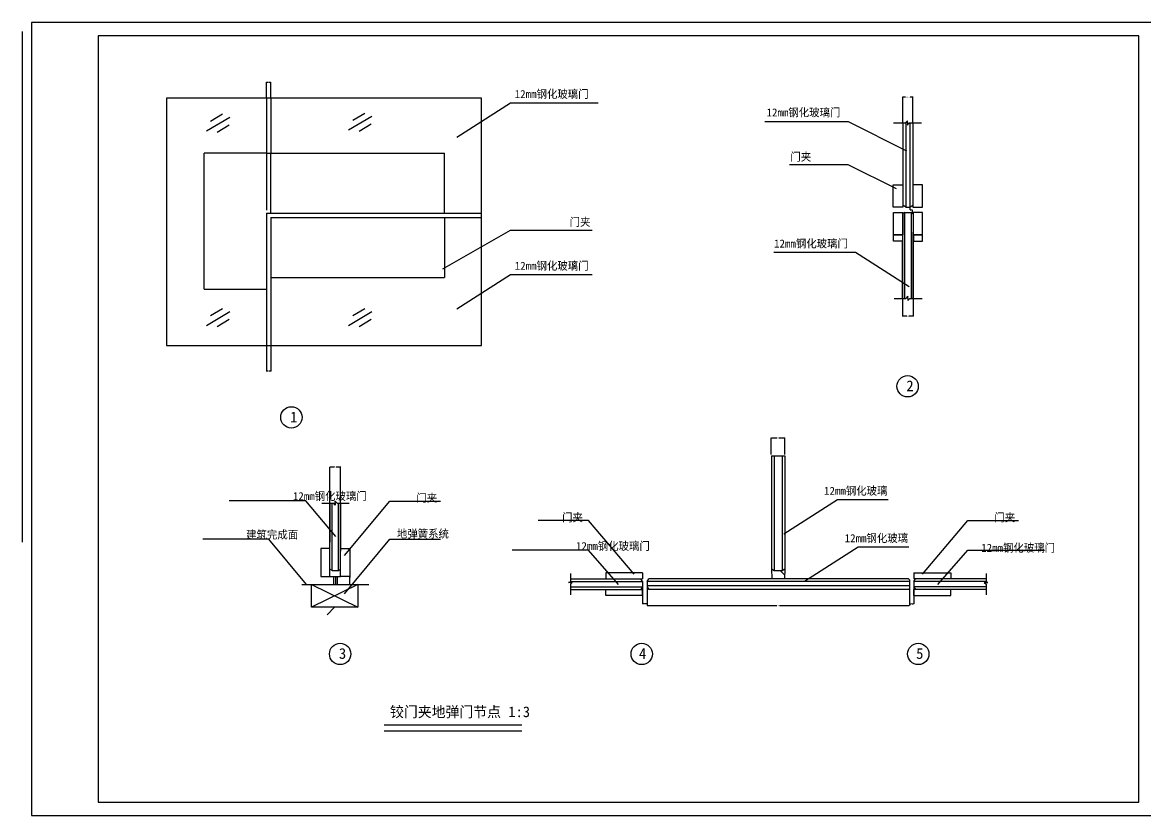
# Model space of a CAD drawing. Header units: metres. Extents: x 1403 to 3564, y 83 to 1684.
# Drawn here: x 1403 to 2666, y 793 to 1684 of the extents above; entities that cross this region are included whole.
import ezdxf

# ---------------------------------------------------------------- set-up
doc = ezdxf.new("R2010")
doc.units = ezdxf.units.M
for name, color, linetype in [('DIM', 6, 'Continuous'), ('填充', 2, 'Continuous'), ('文字', 7, 'Continuous'), ('标注', 3, 'Continuous')]:
    doc.layers.add(name, color=color, linetype=linetype)
doc.dimstyles.get("Standard").update_dxf_attribs({"dimtxt": 2.5, "dimasz": 2.5, "dimexe": 1.25, "dimexo": 0.625, "dimtad": 1, "dimcen": 2.5, "dimazin": 3, "dimtfac": 1, "dimtmove": 0, "dimatfit": 3})

# ---------------------------------------------------------------- blocks, each defined once
blk = doc.blocks.new('_CLOSEDFILLED')
at = {"color": 0, "linetype": 'BYBLOCK'}
blk.add_solid([(-1, 0.2), (0, 0), (-1, -0.2)], dxfattribs=at)
blk = doc.blocks.new('*D1')
for p, q in [((2392.28, 1373.51), (2392.28, 1353.66)), ((2404.31, 1373.51), (2404.31, 1353.66)), ((2397.295, 1353.66), (2392.03, 1353.66)), ((2404.56, 1353.66), (2399.295, 1353.66))]:
    blk.add_line(p, q)
at = {"layer": 'Defpoints'}
for p in [(2392.28, 1373.51), (2404.31, 1373.51), (2404.31, 1353.66)]:
    blk.add_point(p, dxfattribs=at)
at = {"layer": 'DIM', "xscale": 0.25, "yscale": 0.25}
blk.add_blockref('_CLOSEDFILLED', (2392.28, 1353.66), dxfattribs=at)
at = {"layer": 'DIM', "xscale": 0.25, "yscale": 0.25, "rotation": 180}
blk.add_blockref('_CLOSEDFILLED', (2404.31, 1353.66), dxfattribs=at)
at = {"layer": 'DIM', "insert": (2398.295, 1353.66), "char_height": 1, "attachment_point": 5}
blk.add_mtext('12', dxfattribs=at)
blk = doc.blocks.new('*D2')
for p, q in [((2400.54, 1475.96), (2400.54, 1473.05)), ((2400.79, 1473.05), (2401.54, 1473.05)), ((2402.54, 1473.05), (2403.29, 1473.05)), ((2403.54, 1470.15), (2403.54, 1473.05))]:
    blk.add_line(p, q)
at = {"layer": 'Defpoints'}
for p in [(2400.54, 1475.96), (2400.54, 1473.05), (2403.54, 1470.15)]:
    blk.add_point(p, dxfattribs=at)
at = {"layer": 'DIM', "xscale": 0.25, "yscale": 0.25, "rotation": 180}
blk.add_blockref('_CLOSEDFILLED', (2400.54, 1473.05), dxfattribs=at)
at = {"layer": 'DIM', "xscale": 0.25, "yscale": 0.25}
blk.add_blockref('_CLOSEDFILLED', (2403.54, 1473.05), dxfattribs=at)
at = {"layer": 'DIM', "insert": (2402.04, 1473.05), "char_height": 1, "attachment_point": 5}
blk.add_mtext('5', dxfattribs=at)
blk = doc.blocks.new('*D3')
for p, q in [((1677.31, 1320.64), (1677.31, 1291.93)), ((1682.31, 1320.64), (1682.31, 1291.93)), ((1679.31, 1291.93), (1677.06, 1291.93)), ((1682.56, 1291.93), (1680.31, 1291.93))]:
    blk.add_line(p, q)
at = {"layer": 'Defpoints'}
for p in [(1677.31, 1320.64), (1682.31, 1320.64), (1682.31, 1291.93)]:
    blk.add_point(p, dxfattribs=at)
at = {"layer": 'DIM', "xscale": 0.25, "yscale": 0.25}
blk.add_blockref('_CLOSEDFILLED', (1677.31, 1291.93), dxfattribs=at)
at = {"layer": 'DIM', "xscale": 0.25, "yscale": 0.25, "rotation": 180}
blk.add_blockref('_CLOSEDFILLED', (1682.31, 1291.93), dxfattribs=at)
at = {"layer": 'DIM', "insert": (1679.81, 1291.93), "char_height": 1, "attachment_point": 5}
blk.add_mtext('5', dxfattribs=at)
blk = doc.blocks.new('*D4')
for p, q in [((1677.31, 1598.47), (1677.31, 1616.52)), ((1677.56, 1616.52), (1679.31, 1616.52)), ((1680.31, 1616.52), (1682.06, 1616.52)), ((1682.31, 1598.47), (1682.31, 1616.52))]:
    blk.add_line(p, q)
at = {"layer": 'Defpoints'}
for p in [(1677.31, 1616.52), (1677.31, 1598.47), (1682.31, 1598.47)]:
    blk.add_point(p, dxfattribs=at)
at = {"layer": 'DIM', "xscale": 0.25, "yscale": 0.25, "rotation": 180}
blk.add_blockref('_CLOSEDFILLED', (1677.31, 1616.52), dxfattribs=at)
at = {"layer": 'DIM', "xscale": 0.25, "yscale": 0.25}
blk.add_blockref('_CLOSEDFILLED', (1682.31, 1616.52), dxfattribs=at)
at = {"layer": 'DIM', "insert": (1679.81, 1616.52), "char_height": 1, "attachment_point": 5}
blk.add_mtext('5', dxfattribs=at)
blk = doc.blocks.new('*D5')
for p, q in [((1753.66, 1183.9), (1748.49, 1183.9)), ((1748.74, 1143.46), (1748.74, 1183.9)), ((1760.83, 1183.9), (1755.66, 1183.9)), ((1760.58, 1143.46), (1760.58, 1183.9))]:
    blk.add_line(p, q)
at = {"layer": 'Defpoints'}
for p in [(1760.58, 1183.9), (1748.74, 1143.46), (1760.58, 1143.46)]:
    blk.add_point(p, dxfattribs=at)
at = {"layer": 'DIM', "xscale": 0.25, "yscale": 0.25}
blk.add_blockref('_CLOSEDFILLED', (1748.74, 1183.9), dxfattribs=at)
at = {"layer": 'DIM', "xscale": 0.25, "yscale": 0.25, "rotation": 180}
blk.add_blockref('_CLOSEDFILLED', (1760.58, 1183.9), dxfattribs=at)
at = {"layer": 'DIM', "insert": (1754.66, 1183.9), "char_height": 1, "attachment_point": 5}
blk.add_mtext('12', dxfattribs=at)
blk = doc.blocks.new('*D6')
for p, q in [((1770.9, 1061.12), (1770.9, 1059.94)), ((1770.65, 1059.94), (1770.4, 1059.94)), ((1770.9, 1052.04), (1770.9, 1059.94)), ((1770.9, 1059.94), (1770.9, 1059.94)), ((1771.15, 1059.94), (1771.4, 1059.94))]:
    blk.add_line(p, q)
at = {"layer": 'Defpoints'}
for p in [(1770.9, 1061.12), (1770.9, 1059.94), (1770.9, 1052.04)]:
    blk.add_point(p, dxfattribs=at)
at = {"layer": 'DIM', "xscale": 0.25, "yscale": 0.25}
blk.add_blockref('_CLOSEDFILLED', (1770.9, 1059.94), dxfattribs=at)
at = {"layer": 'DIM', "xscale": 0.25, "yscale": 0.25, "rotation": 180}
blk.add_blockref('_CLOSEDFILLED', (1770.9, 1059.94), dxfattribs=at)
at = {"layer": 'DIM', "insert": (1770.9, 1061.065), "char_height": 1, "attachment_point": 5}
blk.add_mtext('10', dxfattribs=at)
blk = doc.blocks.new('*D7')
for p, q in [((1918.72, 1478.15), (1918.47, 1478.15)), ((1918.97, 1469.35), (1918.97, 1478.15)), ((1918.97, 1464.35), (1918.97, 1478.15)), ((1918.97, 1478.15), (1918.97, 1478.15)), ((1919.22, 1478.15), (1919.47, 1478.15))]:
    blk.add_line(p, q)
at = {"layer": 'Defpoints'}
for p in [(1918.97, 1478.15), (1918.97, 1469.35), (1918.97, 1464.35)]:
    blk.add_point(p, dxfattribs=at)
at = {"layer": 'DIM', "xscale": 0.25, "yscale": 0.25}
blk.add_blockref('_CLOSEDFILLED', (1918.97, 1478.15), dxfattribs=at)
at = {"layer": 'DIM', "xscale": 0.25, "yscale": 0.25, "rotation": 180}
blk.add_blockref('_CLOSEDFILLED', (1918.97, 1478.15), dxfattribs=at)
at = {"layer": 'DIM', "insert": (1918.97, 1479.275), "char_height": 1, "attachment_point": 5}
blk.add_mtext('5', dxfattribs=at)
blk = doc.blocks.new('*D8')
for p, q in [((2395.83, 1599.61), (2392.32, 1599.61)), ((2392.57, 1570.62), (2392.57, 1599.61)), ((2404.34, 1599.61), (2400.83, 1599.61)), ((2404.09, 1570.62), (2404.09, 1599.61))]:
    blk.add_line(p, q)
at = {"layer": 'Defpoints'}
for p in [(2404.09, 1599.61), (2392.57, 1570.62), (2404.09, 1570.62)]:
    blk.add_point(p, dxfattribs=at)
at = {"layer": 'DIM', "xscale": 0.25, "yscale": 0.25}
blk.add_blockref('_CLOSEDFILLED', (2392.57, 1599.61), dxfattribs=at)
at = {"layer": 'DIM', "xscale": 0.25, "yscale": 0.25, "rotation": 180}
blk.add_blockref('_CLOSEDFILLED', (2404.09, 1599.61), dxfattribs=at)
at = {"layer": 'DIM', "insert": (2398.33, 1599.61), "char_height": 1, "attachment_point": 5}
blk.add_mtext('11,52', dxfattribs=at)
blk = doc.blocks.new('*D9')
for p, q in [((2100.15, 1049.52), (2100.15, 1030.35)), ((2105.14, 1051.28), (2105.14, 1030.35)), ((2102.145, 1030.35), (2099.9, 1030.35)), ((2105.39, 1030.35), (2103.145, 1030.35))]:
    blk.add_line(p, q)
at = {"layer": 'Defpoints'}
for p in [(2100.15, 1049.52), (2105.14, 1051.28), (2105.14, 1030.35)]:
    blk.add_point(p, dxfattribs=at)
at = {"layer": 'DIM', "xscale": 0.25, "yscale": 0.25}
blk.add_blockref('_CLOSEDFILLED', (2100.15, 1030.35), dxfattribs=at)
at = {"layer": 'DIM', "xscale": 0.25, "yscale": 0.25, "rotation": 180}
blk.add_blockref('_CLOSEDFILLED', (2105.14, 1030.35), dxfattribs=at)
at = {"layer": 'DIM', "insert": (2102.645, 1030.35), "char_height": 1, "attachment_point": 5}
blk.add_mtext('5', dxfattribs=at)
blk = doc.blocks.new('*D10')
for p, q in [((2244.67, 1198.28), (2244.67, 1216.73)), ((2244.92, 1216.73), (2251.415, 1216.73)), ((2253.415, 1216.73), (2259.91, 1216.73)), ((2260.16, 1198.28), (2260.16, 1216.73))]:
    blk.add_line(p, q)
at = {"layer": 'Defpoints'}
for p in [(2244.67, 1216.73), (2244.67, 1198.28), (2260.16, 1198.28)]:
    blk.add_point(p, dxfattribs=at)
at = {"layer": 'DIM', "xscale": 0.25, "yscale": 0.25, "rotation": 180}
blk.add_blockref('_CLOSEDFILLED', (2244.67, 1216.73), dxfattribs=at)
at = {"layer": 'DIM', "xscale": 0.25, "yscale": 0.25}
blk.add_blockref('_CLOSEDFILLED', (2260.16, 1216.73), dxfattribs=at)
at = {"layer": 'DIM', "insert": (2252.415, 1216.73), "char_height": 1, "attachment_point": 5}
blk.add_mtext('12', dxfattribs=at)
blk = doc.blocks.new('*D11')
for p, q in [((2400.14, 1051.28), (2400.14, 1030.35)), ((2405.13, 1049.52), (2405.13, 1030.35)), ((2400.39, 1030.35), (2402.135, 1030.35)), ((2403.135, 1030.35), (2404.88, 1030.35))]:
    blk.add_line(p, q)
at = {"layer": 'Defpoints'}
for p in [(2400.14, 1051.28), (2405.13, 1049.52), (2400.14, 1030.35)]:
    blk.add_point(p, dxfattribs=at)
at = {"layer": 'DIM', "xscale": 0.25, "yscale": 0.25, "rotation": 180}
blk.add_blockref('_CLOSEDFILLED', (2400.14, 1030.35), dxfattribs=at)
at = {"layer": 'DIM', "xscale": 0.25, "yscale": 0.25}
blk.add_blockref('_CLOSEDFILLED', (2405.13, 1030.35), dxfattribs=at)
at = {"layer": 'DIM', "insert": (2402.635, 1030.35), "char_height": 1, "attachment_point": 5}
blk.add_mtext('5', dxfattribs=at)
blk = doc.blocks.new('*D12')
for p, q in [((2105.14, 1049.52), (2105.14, 1028.47)), ((2400.14, 1047.47), (2400.14, 1028.47)), ((2105.39, 1028.47), (2251.14, 1028.47)), ((2254.14, 1028.47), (2399.89, 1028.47))]:
    blk.add_line(p, q)
at = {"layer": 'Defpoints'}
for p in [(2105.14, 1049.52), (2400.14, 1047.47), (2105.14, 1028.47)]:
    blk.add_point(p, dxfattribs=at)
at = {"layer": 'DIM', "xscale": 0.25, "yscale": 0.25, "rotation": 180}
blk.add_blockref('_CLOSEDFILLED', (2105.14, 1028.47), dxfattribs=at)
at = {"layer": 'DIM', "xscale": 0.25, "yscale": 0.25}
blk.add_blockref('_CLOSEDFILLED', (2400.14, 1028.47), dxfattribs=at)
at = {"layer": 'DIM', "insert": (2252.64, 1028.47), "char_height": 1, "attachment_point": 5}
blk.add_mtext('295', dxfattribs=at)

msp = doc.modelspace()

# ---------------------------------------------------------------- hatches: boundary and pattern name
h = msp.add_hatch()
h.set_pattern_fill('ANSI31', scale=18)
h.paths.add_polyline_path([(1792.27, 1052.04), (1780.07, 1052.04), (1780.07, 1043.77), (1790.7, 1043.77), (1792.27, 1043.77)])
h.paths.add_polyline_path([(1792.27, 1043.77), (1781.79, 1043.77), (1780.07, 1043.77), (1780.07, 1026.51), (1727.8, 1026.51), (1727.8, 1043.77), (1717.17, 1043.77), (1717.17, 1018.03), (1792.27, 1018.03)])
h = msp.add_hatch()
h.set_pattern_fill('ANSI31', scale=18)
h.paths.add_polyline_path([(1727.8, 1052.04), (1717.17, 1052.04), (1717.17, 1043.77), (1727.8, 1043.77)])
h.paths.add_polyline_path([(1727.8, 1043.77), (1717.17, 1043.77), (1717.17, 1018.03), (1753.93, 1018.03), (1753.93, 1026.51), (1727.8, 1026.51)])
at = {"layer": '填充'}
h = msp.add_hatch(dxfattribs=at)
h.set_pattern_fill('ANSI37', scale=20)
h.paths.add_polyline_path([(2260.16, 1069.71), (2257.11, 1067.8), (2248.17, 1067.8), (2245.13, 1069.71), (2245.34, 1058.5), (2259.63, 1058.5)])

# ---------------------------------------------------------------- linework, layer by layer
for p, q in [((1403.05, 1099.55), (1403.05, 1673.55)), ((1677.31, 1598.47), (1677.31, 1536.85)), ((1682.31, 1598.47), (1682.31, 1536.85)), ((1891.49, 1554.65), (1951.81, 1593.24)), ((1951.81, 1593.24), (2050.16, 1593.24)), ((2331.73, 1571.99), (2237.69, 1571.99)), ((2397.27, 1538.85), (2331.73, 1571.99)), ((2382.34, 1570.62), (2395.73, 1570.62)), ((2392.57, 1570.62), (2392.57, 1478.18)), ((2397.86, 1573), (2395.73, 1570.62)), ((2396.12, 1570.62), (2396.12, 1475.96)), ((2397.86, 1570.62), (2397.86, 1573)), ((2397.86, 1570.62), (2397.86, 1568.24)), ((2397.86, 1568.24), (2399.98, 1570.62)), ((2399.98, 1570.62), (2413.87, 1570.62)), ((2400.54, 1570.62), (2400.54, 1475.96)), ((2404.09, 1570.62), (2404.09, 1478.18)), ((1607.31, 1383.95), (1607.31, 1536.85)), ((1677.31, 1536.85), (1607.31, 1536.85)), ((1677.31, 1536.85), (1877.31, 1536.85)), ((1677.31, 1536.85), (1677.31, 1472.85)), ((1682.31, 1469.35), (1682.31, 1536.85)), ((1877.31, 1469.35), (1877.31, 1536.85)), ((2331.11, 1523.45), (2265.25, 1523.45)), ((2385.74, 1496.54), (2331.11, 1523.45)), ((2396.12, 1475.96), (2392.57, 1478.18)), ((2400.54, 1475.96), (2404.09, 1478.18)), ((1677.31, 1469.35), (1918.97, 1469.35)), ((1677.31, 1469.35), (1677.31, 1320.64)), ((2394.74, 1470.15), (2392.28, 1468.47)), ((2392.28, 1468.47), (2392.28, 1373.51)), ((2394.74, 1470.15), (2402.12, 1470.15)), ((2394.74, 1470.15), (2394.74, 1373.51)), ((2396.12, 1475.96), (2400.54, 1475.96)), ((2402.12, 1470.15), (2404.31, 1468.47)), ((2402.12, 1470.15), (2402.12, 1373.51)), ((2404.31, 1468.47), (2404.31, 1373.51)), ((1682.31, 1464.35), (1918.97, 1464.35)), ((1682.31, 1464.35), (1682.31, 1320.64)), ((1877.31, 1464.35), (1877.31, 1396.85)), ((1875.52, 1406.73), (1951.81, 1450.15)), ((1951.81, 1450.15), (2043.46, 1450.15)), ((2404.31, 1437.9), (2404.31, 1447.86)), ((2392.28, 1373.51), (2392.28, 1437.9)), ((2404.31, 1373.51), (2404.31, 1437.9)), ((2339.38, 1425.24), (2247.74, 1425.24)), ((2399.7, 1386.65), (2339.38, 1425.24)), ((1682.31, 1396.85), (1877.31, 1396.85)), ((1891.49, 1361.66), (1951.81, 1400.25)), ((1951.81, 1400.25), (2043.46, 1400.25)), ((1607.31, 1383.95), (1677.31, 1383.95)), ((2382.83, 1373.51), (2396.22, 1373.51)), ((2398.35, 1375.89), (2396.22, 1373.51)), ((2398.35, 1373.51), (2398.35, 1375.89)), ((2398.35, 1373.51), (2398.35, 1371.13)), ((2398.35, 1371.13), (2400.48, 1373.51)), ((2400.48, 1373.51), (2414.37, 1373.51)), ((2245.13, 1196.52), (2245.13, 1069.71)), ((2248.17, 1196.52), (2248.17, 1067.8)), ((2257.11, 1196.52), (2257.11, 1067.8)), ((2260.16, 1196.52), (2260.16, 1069.71)), ((1721.53, 1145.96), (1635.5, 1145.96)), ((1755.2, 1105.99), (1721.53, 1145.96)), ((1739.45, 1143.46), (1752.62, 1143.46)), ((1748.74, 1143.46), (1748.74, 1099.52)), ((1748.74, 1069.45), (1748.74, 1143.46)), ((1751.16, 1067.81), (1751.16, 1143.46)), ((1754.71, 1141.12), (1752.62, 1143.46)), ((1754.71, 1145.8), (1756.81, 1143.46)), ((1754.71, 1143.46), (1754.71, 1145.8)), ((1754.71, 1143.46), (1754.71, 1141.12)), ((1756.81, 1143.46), (1770.47, 1143.46)), ((1758.43, 1067.81), (1758.43, 1143.46)), ((1760.58, 1143.46), (1760.58, 1099.52)), ((1760.58, 1069.45), (1760.58, 1143.46)), ((1765.01, 1084.67), (1815.99, 1145.9)), ((1815.99, 1145.9), (1872.8, 1145.9)), ((2258.97, 1108.87), (2319.29, 1147.46)), ((2319.29, 1147.46), (2376.09, 1147.46)), ((2039.54, 1123.92), (1982.73, 1123.92)), ((2090.52, 1063.89), (2039.54, 1123.92)), ((2414.77, 1063.89), (2465.75, 1123.92)), ((2465.75, 1123.92), (2522.56, 1123.92)), ((1680.03, 1103.03), (1605.74, 1103.03)), ((1722.47, 1052.04), (1680.03, 1103.03)), ((1760.58, 1099.52), (1760.58, 1089.73)), ((1765.01, 1041.79), (1815.99, 1103.03)), ((1815.99, 1103.03), (1872.8, 1103.03)), ((1760.58, 1092.5), (1770.9, 1092.5)), ((1760.58, 1061.12), (1760.58, 1092.5)), ((1770.9, 1092.5), (1770.9, 1061.12)), ((2039.54, 1090.76), (1953.5, 1090.76)), ((2073.2, 1051.99), (2039.54, 1090.76)), ((2282.18, 1055.67), (2342.5, 1094.26)), ((2342.5, 1094.26), (2399.31, 1094.26)), ((2432.09, 1051.99), (2465.75, 1090.76)), ((2465.75, 1090.76), (2551.79, 1090.76)), ((1751.16, 1067.81), (1748.74, 1069.45)), ((1748.74, 1061.12), (1760.58, 1061.12)), ((1751.16, 1067.81), (1758.43, 1067.81)), ((1752.71, 1061.12), (1752.71, 1052.04)), ((1754.79, 1061.12), (1754.79, 1052.04)), ((1756.88, 1061.12), (1756.88, 1052.04)), ((1758.43, 1067.81), (1760.58, 1069.45)), ((1770.9, 1061.12), (1760.58, 1061.12)), ((2018.98, 1064.65), (2018.98, 1054.76)), ((2058.8, 1065.06), (2058.8, 1058.45)), ((2100.19, 1065.06), (2058.8, 1065.06)), ((2100.19, 1065.06), (2100.19, 1058.45)), ((2245.13, 1069.71), (2248.17, 1067.8)), ((2245.13, 1069.71), (2245.34, 1058.5)), ((2248.17, 1067.8), (2257.11, 1067.8)), ((2257.11, 1067.8), (2260.16, 1069.71)), ((2260.16, 1069.71), (2259.63, 1058.5)), ((2405.1, 1065.06), (2405.1, 1058.45)), ((2405.1, 1065.06), (2446.49, 1065.06)), ((2446.49, 1065.06), (2446.49, 1058.45)), ((2486.31, 1064.65), (2486.31, 1054.76)), ((1717.17, 1052.04), (1738.42, 1052.04)), ((1780.07, 1052.04), (1727.8, 1026.51)), ((1727.8, 1052.04), (1780.07, 1026.51)), ((1738.42, 1052.04), (1792.27, 1052.04)), ((2016.94, 1054.35), (2018.98, 1054.76)), ((2018.98, 1054.35), (2016.94, 1054.35)), ((2018.98, 1058.45), (2098.28, 1058.45)), ((2018.98, 1055.4), (2100.19, 1055.4)), ((2021.02, 1054.35), (2018.98, 1052.53)), ((2018.98, 1054.35), (2021.02, 1054.35)), ((2018.98, 1052.53), (2018.98, 1040.65)), ((2018.98, 1049.52), (2100.19, 1049.52)), ((2058.8, 1058.45), (2100.19, 1058.45)), ((2100.19, 1055.4), (2098.28, 1058.45)), ((2100.19, 1049.52), (2098.28, 1046.47)), ((2100.19, 1055.4), (2100.19, 1049.52)), ((2105.14, 1055.46), (2107.05, 1058.5)), ((2400.14, 1055.46), (2105.14, 1055.46)), ((2105.14, 1055.46), (2105.14, 1049.52)), ((2400.14, 1050.51), (2105.14, 1050.51)), ((2105.14, 1049.52), (2107.05, 1046.47)), ((2399.14, 1058.5), (2107.05, 1058.5)), ((2400.14, 1057.5), (2399.14, 1058.5)), ((2400.14, 1057.5), (2400.14, 1047.47)), ((2405.1, 1055.4), (2407, 1058.45)), ((2446.49, 1058.45), (2405.1, 1058.45)), ((2405.1, 1055.4), (2405.1, 1049.52)), ((2486.31, 1055.4), (2405.1, 1055.4)), ((2486.31, 1049.52), (2405.1, 1049.52)), ((2405.1, 1049.52), (2407, 1046.47)), ((2486.31, 1058.45), (2407, 1058.45)), ((2484.27, 1054.35), (2486.31, 1052.53)), ((2486.31, 1054.35), (2484.27, 1054.35)), ((2488.35, 1054.35), (2486.31, 1054.76)), ((2486.31, 1054.35), (2488.35, 1054.35)), ((2486.31, 1052.53), (2486.31, 1040.65)), ((2018.98, 1046.47), (2098.28, 1046.47)), ((2058.8, 1039.86), (2058.8, 1046.47)), ((2058.8, 1046.47), (2100.19, 1046.47)), ((2100.19, 1039.86), (2058.8, 1039.86)), ((2100.19, 1039.86), (2100.19, 1046.47)), ((2399.14, 1046.47), (2107.05, 1046.47)), ((2400.14, 1047.47), (2399.14, 1046.47)), ((2446.49, 1046.47), (2405.1, 1046.47)), ((2405.1, 1039.86), (2405.1, 1046.47)), ((2405.1, 1039.86), (2446.49, 1039.86)), ((2486.31, 1046.47), (2407, 1046.47)), ((2446.49, 1039.86), (2446.49, 1046.47))]:
    msp.add_line(p, q)
for points in [[(1565.13, 1320.64), (1918.97, 1320.64), (1918.97, 1598.47), (1565.13, 1598.47)], [(2392.57, 1475.96), (2381.85, 1475.96), (2381.85, 1501.16), (2392.57, 1501.16)], [(2404.09, 1475.96), (2414.8, 1475.96), (2414.8, 1501.16), (2404.09, 1501.16)], [(2392.55, 1445.04), (2382.06, 1445.04), (2382.06, 1470.24), (2392.55, 1470.24)], [(2404.31, 1445.04), (2414.8, 1445.04), (2414.8, 1470.24), (2404.31, 1470.24)], [(2382.06, 1445.04), (2392.28, 1445.04), (2392.28, 1437.9), (2382.06, 1437.9)], [(2414.8, 1445.04), (2404.58, 1445.04), (2404.58, 1437.9), (2414.8, 1437.9)], [(1748.74, 1092.5), (1738.42, 1092.5), (1738.42, 1061.12), (1748.74, 1061.12)], [(1727.8, 1052.04), (1780.07, 1052.04), (1780.07, 1026.51), (1727.8, 1026.51)]]:
    msp.add_lwpolyline(points, close=True)
at = {"layer": 'DIM'}
for centre in [(2398.1, 1274.81), (1705.39, 1239.86), (1760.19, 974.09), (2099.23, 974.09), (2410.07, 974.09)]:
    msp.add_circle(centre, 12, dxfattribs=at)
at = {"layer": '填充'}
for p, q in [((1614.48, 1572.7), (1628, 1580.74)), ((1769.75, 1562.77), (1795.84, 1578.28)), ((1774.29, 1573.73), (1787.81, 1581.77)), ((1609.94, 1561.73), (1636.03, 1577.25)), ((1621.74, 1560.49), (1635.26, 1568.53)), ((1781.55, 1561.53), (1795.07, 1569.56)), ((1609.94, 1343.26), (1636.03, 1358.77)), ((1614.48, 1354.22), (1628, 1362.26)), ((1769.75, 1343.26), (1795.84, 1358.77)), ((1774.29, 1354.22), (1787.81, 1362.26)), ((1621.74, 1342.02), (1635.26, 1350.05)), ((1781.55, 1342.02), (1795.07, 1350.05)), ((2245.13, 1196.52), (2260.16, 1196.52))]:
    msp.add_line(p, q, dxfattribs=at)
at = {"layer": '文字'}
msp.add_line((1964.34, 887.51), (1809.74, 887.51), dxfattribs=at)
msp.add_lwpolyline([(1964.34, 894.12), (1809.74, 894.12)], dxfattribs=at)
at = {"layer": '标注'}
for points in [[(1413.05, 792.55), (2673.05, 792.55), (2673.05, 1683.55), (1413.05, 1683.55)], [(1488.05, 807.55), (2658.05, 807.55), (2658.05, 1668.55), (1488.05, 1668.55)]]:
    msp.add_lwpolyline(points, close=True, dxfattribs=at)

# ---------------------------------------------------------------- texts
for s, p in [('12mm钢化玻璃门', (1956.48, 1598.64)), ('12mm钢化玻璃门', (2239.51, 1577.95)), ('门夹', (2266.29, 1528.12)), ('门夹', (2018.18, 1454.9)), ('12mm钢化玻璃门', (2248.01, 1430.64)), ('12mm钢化玻璃门', (1956.48, 1405.65)), ('12mm钢化玻璃', (2304.16, 1152.86)), ('12mm钢化玻璃', (2327.37, 1099.66))]:
    msp.add_text(s, height=9).set_placement(p)
at = {"char_height": 9, "attachment_point": 1}
for s, insert in [('\\A1;12mm钢化玻璃门', (1707.05, 1155.86)), ('门夹', (1845.82, 1153.9)), ('门夹', (2009.71, 1131.92)), ('门夹', (2495.58, 1131.92)), ('建筑完成面', (1654.49, 1112.58)), ('地弹簧系统', (1823.99, 1113.64)), ('\\A1;12mm钢化玻璃门', (2025.32, 1099.79)), ('\\A1;12mm钢化玻璃门', (2480.81, 1097.79))]:
    msp.add_mtext(s, dxfattribs=dict(at, insert=insert))
at = {"layer": 'DIM'}
for s, p in [('2', (2396.71, 1269.31)), ('1', (1703.99, 1234.35)), ('3', (1758.79, 968.59)), ('4', (2096.17, 968.59)), ('5', (2407.69, 968.59))]:
    msp.add_text(s, height=12, dxfattribs=at).set_placement(p)
at = {"layer": '文字'}
msp.add_text('铰门夹地弹门节点 1:3', height=12, dxfattribs=at).set_placement((1816.23, 903.1))

# ---------------------------------------------------------------- dimensions: what is measured, and where the dimension line sits
at = {"layer": 'DIM'}
for base, p1, p2, text, picture, middle in [((1677.31, 1616.52), (1677.31, 1598.47), (1682.31, 1598.47), '5', '*D4', (1679.81, 1616.52)), ((1918.97, 1478.15), (1918.97, 1469.35), (1918.97, 1464.35), '5', '*D7', (1918.97, 1479.275)), ((2400.54, 1473.05), (2400.54, 1475.96), (2403.54, 1470.15), '5', '*D2', (2402.04, 1473.05)), ((2404.31, 1353.66), (2404.31, 1373.51), (2392.28, 1373.51), '12', '*D1', (2398.295, 1353.66)), ((1682.31, 1291.93), (1682.31, 1320.64), (1677.31, 1320.64), '5', '*D3', (1679.81, 1291.93)), ((2244.67, 1216.73), (2244.67, 1198.28), (2260.16, 1198.28), '12', '*D10', (2252.415, 1216.73)), ((1760.58, 1183.9), (1760.58, 1143.46), (1748.74, 1143.46), '12', '*D5', (1754.66, 1183.9)), ((1770.9, 1059.94), (1770.9, 1061.12), (1770.9, 1052.04), '10', '*D6', (1770.9, 1061.065)), ((2105.14, 1030.35), (2105.14, 1051.28), (2100.15, 1049.52), '5', '*D9', (2102.645, 1030.35)), ((2400.14, 1030.35), (2400.14, 1051.28), (2405.13, 1049.52), '5', '*D11', (2402.635, 1030.35))]:
    dim = msp.add_linear_dim(base=base, p1=p1, p2=p2, text=text, dimstyle='Standard', dxfattribs=at)
    dim.commit()
    dim.dimension.update_dxf_attribs({"geometry": picture, "text_midpoint": middle})
for base, p1, p2, picture, middle in [((2404.09, 1599.61), (2404.09, 1570.62), (2392.57, 1570.62), '*D8', (2398.33, 1599.61)), ((2105.14, 1028.47), (2105.14, 1049.52), (2400.14, 1047.47), '*D12', (2252.64, 1028.47))]:
    dim = msp.add_linear_dim(base=base, p1=p1, p2=p2, dimstyle='Standard', dxfattribs=at)
    dim.commit()
    dim.dimension.update_dxf_attribs({"geometry": picture, "text_midpoint": middle})

doc.saveas('drawing.dxf')
